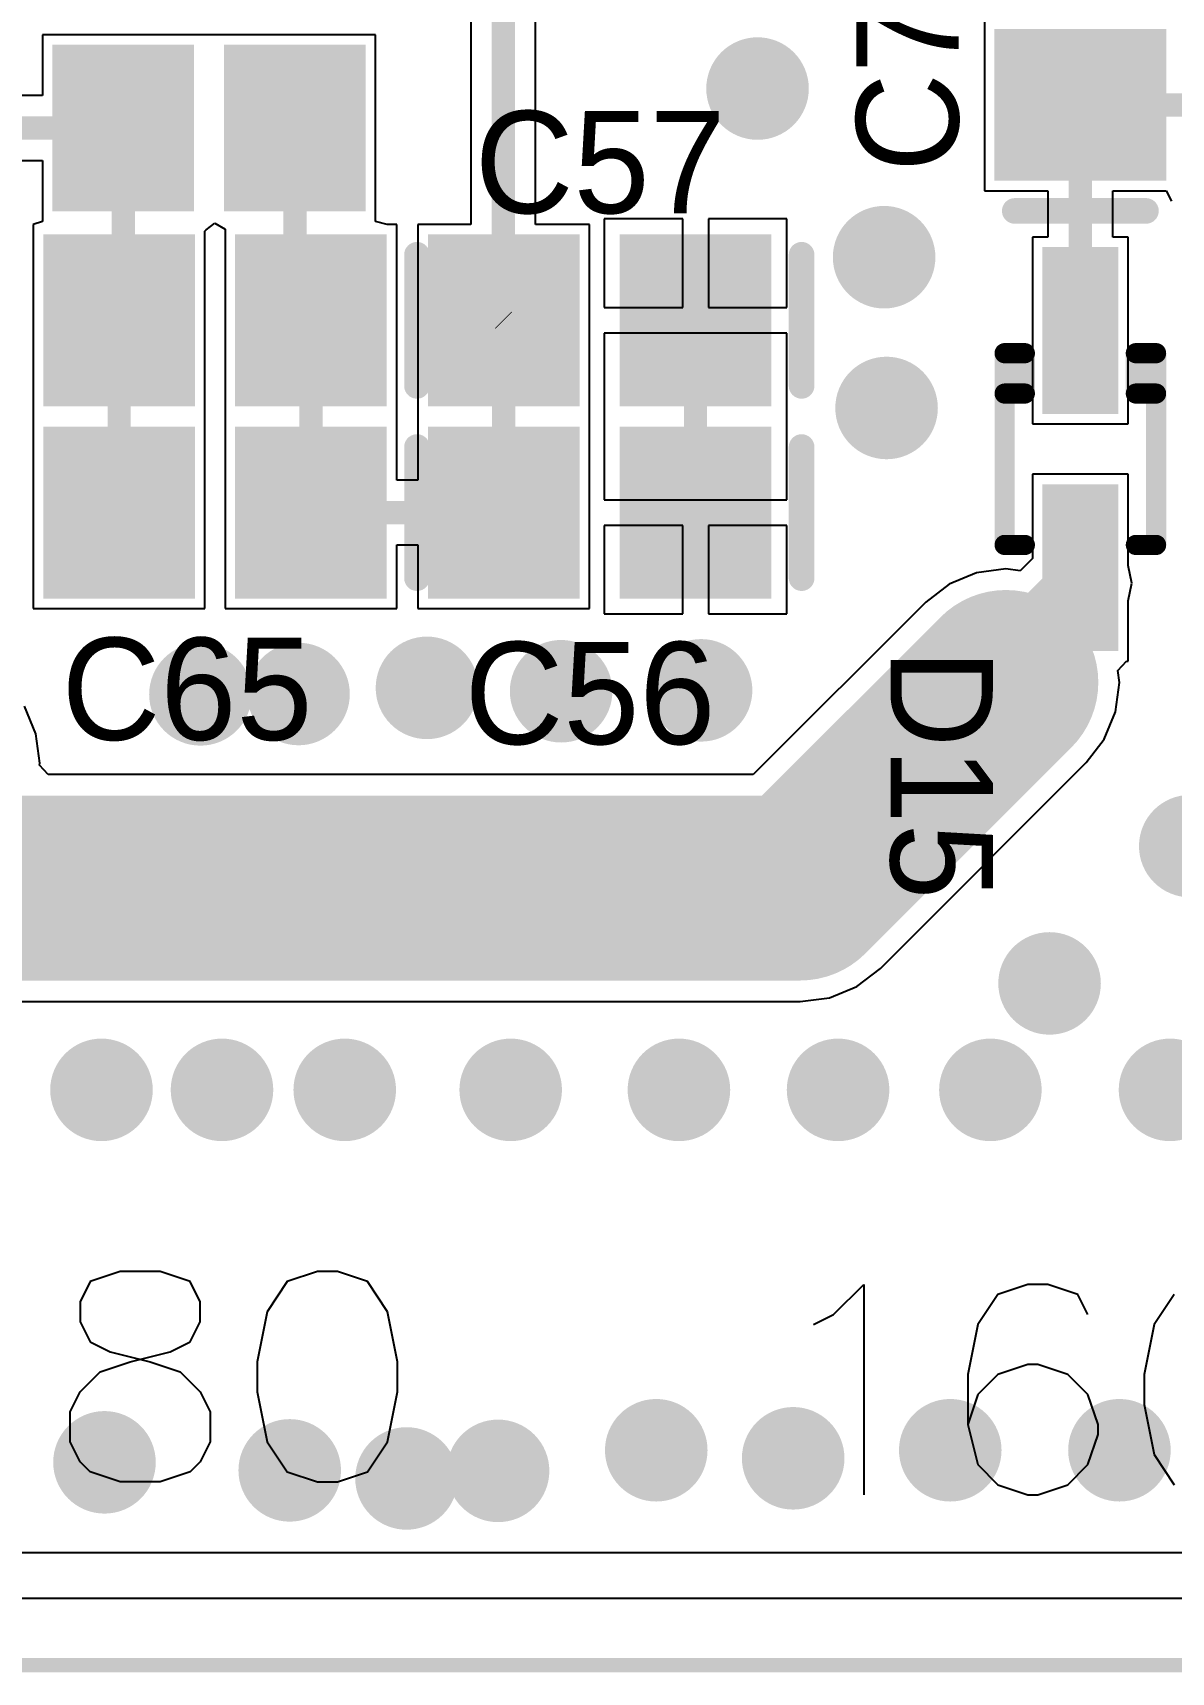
# Model space of a CAD drawing. Header units: millimetres. Extents: x 0 to 7.36, y -3.03 to 0.
# Drawn here: x 4.15 to 4.594, y -3.034 to -2.395 of the extents above; entities that cross this region are included whole.
import ezdxf

# ---------------------------------------------------------------- set-up
doc = ezdxf.new("R2010")
doc.units = ezdxf.units.MM
doc.header["$MEASUREMENT"] = 0
for name, color, linetype in [('BottomLayer', 5, 'Continuous'), ('KeepOutLayer', 6, 'Continuous'), ('MultiLayer', 9, 'Continuous'), ('TopLayer', 1, 'Continuous'), ('TopOverlay', 2, 'Continuous'), ('TopPaste', 8, 'Continuous'), ('TopSolder', 216, 'Continuous'), ('ViaHoleLayer', 16, 'Continuous')]:
    doc.layers.add(name, color=color, linetype=linetype)

# ---------------------------------------------------------------- blocks, each defined once
blk = doc.blocks.new('CAP_0805_70')
at = {"layer": 'TopLayer'}
for points in [[(-0.05511, -0.02953), (-0.00393, -0.02953), (-0.05511, 0.02953), (-0.00393, 0.02953)], [(0.0197, -0.02953), (0.07088, -0.02953), (0.0197, 0.02953), (0.07088, 0.02953)]]:
    blk.add_solid(points, dxfattribs=at)
at = {"layer": 'TopOverlay', "const_width": 0.01}
blk.add_lwpolyline([(-0.07088, 0.02557), (-0.07088, -0.02557)], dxfattribs=at)
at = {"layer": 'TopOverlay', "const_width": 0.005}
for points in [[(-0.07338, 0.02557, 1), (-0.06838, 0.02557, 1)], [(-0.07338, -0.02557, 1), (-0.06838, -0.02557, 1)]]:
    blk.add_lwpolyline(points, format="xyb", close=True, dxfattribs=at)
at = {"layer": 'TopPaste'}
for points in [[(-0.05511, -0.02953), (-0.00393, -0.02953), (-0.05511, 0.02953), (-0.00393, 0.02953)], [(0.0197, -0.02953), (0.07088, -0.02953), (0.0197, 0.02953), (0.07088, 0.02953)]]:
    blk.add_solid(points, dxfattribs=at)
at = {"layer": 'TopSolder'}
for points in [[(-0.05911, -0.03353), (0.00007, -0.03353), (-0.05911, 0.03353), (0.00007, 0.03353)], [(0.0157, -0.03353), (0.07488, -0.03353), (0.0157, 0.03353), (0.07488, 0.03353)]]:
    blk.add_solid(points, dxfattribs=at)
blk = doc.blocks.new('CAP_0805_72')
at = {"layer": 'TopLayer'}
for points in [[(-0.05511, -0.02953), (-0.00393, -0.02953), (-0.05511, 0.02953), (-0.00393, 0.02953)], [(0.0197, -0.02953), (0.07088, -0.02953), (0.0197, 0.02953), (0.07088, 0.02953)]]:
    blk.add_solid(points, dxfattribs=at)
at = {"layer": 'TopOverlay', "const_width": 0.01}
blk.add_lwpolyline([(-0.07088, 0.02557), (-0.07088, -0.02557)], dxfattribs=at)
at = {"layer": 'TopOverlay', "const_width": 0.005}
for points in [[(-0.07338, 0.02557, 1), (-0.06838, 0.02557, 1)], [(-0.07338, -0.02557, 1), (-0.06838, -0.02557, 1)]]:
    blk.add_lwpolyline(points, format="xyb", close=True, dxfattribs=at)
at = {"layer": 'TopPaste'}
for points in [[(-0.05511, -0.02953), (-0.00393, -0.02953), (-0.05511, 0.02953), (-0.00393, 0.02953)], [(0.0197, -0.02953), (0.07088, -0.02953), (0.0197, 0.02953), (0.07088, 0.02953)]]:
    blk.add_solid(points, dxfattribs=at)
at = {"layer": 'TopSolder'}
for points in [[(-0.05911, -0.03353), (0.00007, -0.03353), (-0.05911, 0.03353), (0.00007, 0.03353)], [(0.0157, -0.03353), (0.07488, -0.03353), (0.0157, 0.03353), (0.07488, 0.03353)]]:
    blk.add_solid(points, dxfattribs=at)
blk = doc.blocks.new('CAP_0805_73')
at = {"layer": 'TopLayer'}
for points in [[(-0.05511, -0.02953), (-0.00393, -0.02953), (-0.05511, 0.02953), (-0.00393, 0.02953)], [(0.0197, -0.02953), (0.07088, -0.02953), (0.0197, 0.02953), (0.07088, 0.02953)]]:
    blk.add_solid(points, dxfattribs=at)
at = {"layer": 'TopOverlay', "const_width": 0.01}
blk.add_lwpolyline([(-0.07088, 0.02557), (-0.07088, -0.02557)], dxfattribs=at)
at = {"layer": 'TopOverlay', "const_width": 0.005}
for points in [[(-0.07338, 0.02557, 1), (-0.06838, 0.02557, 1)], [(-0.07338, -0.02557, 1), (-0.06838, -0.02557, 1)]]:
    blk.add_lwpolyline(points, format="xyb", close=True, dxfattribs=at)
at = {"layer": 'TopPaste'}
for points in [[(-0.05511, -0.02953), (-0.00393, -0.02953), (-0.05511, 0.02953), (-0.00393, 0.02953)], [(0.0197, -0.02953), (0.07088, -0.02953), (0.0197, 0.02953), (0.07088, 0.02953)]]:
    blk.add_solid(points, dxfattribs=at)
at = {"layer": 'TopSolder'}
for points in [[(-0.05911, -0.03353), (0.00007, -0.03353), (-0.05911, 0.03353), (0.00007, 0.03353)], [(0.0157, -0.03353), (0.07488, -0.03353), (0.0157, 0.03353), (0.07488, 0.03353)]]:
    blk.add_solid(points, dxfattribs=at)
blk = doc.blocks.new('SOD_323_213')
at = {"layer": 'TopLayer'}
for points in [[(-0.0748, -0.01083), (-0.01772, -0.01083), (-0.0748, 0.01083), (-0.01772, 0.01083)], [(0.01772, -0.01083), (0.0748, -0.01083), (0.01772, 0.01083), (0.0748, 0.01083)]]:
    blk.add_solid(points, dxfattribs=at)
at = {"layer": 'TopOverlay', "const_width": 0.00787}
for points in [[(-0.0374, 0.02953), (0.0374, 0.02953)], [(-0.0374, 0.02953), (-0.0374, 0.02165)], [(0.02165, 0.02953), (0.02165, 0.02165)], [(0.0374, 0.02953), (0.0374, 0.02165)], [(0.02165, 0.02165), (0.0374, 0.02165)], [(-0.0374, -0.02165), (-0.0374, -0.02953)], [(0.02165, -0.02165), (0.0374, -0.02165)], [(0.02165, -0.02165), (0.02165, -0.02953)], [(0.0374, -0.02165), (0.0374, -0.02953)], [(-0.0374, -0.02953), (0.0374, -0.02953)]]:
    blk.add_lwpolyline(points, dxfattribs=at)
at = {"layer": 'TopOverlay', "const_width": 0.00394}
for points in [[(-0.03937, 0.02953, 1), (-0.03543, 0.02953, 1)], [(-0.03937, 0.02953, 1), (-0.03543, 0.02953, 1)], [(0.01969, 0.02953, 1), (0.02362, 0.02953, 1)], [(0.03543, 0.02953, 1), (0.03937, 0.02953, 1)], [(0.03543, 0.02953, 1), (0.03937, 0.02953, 1)], [(-0.03937, 0.02165, 1), (-0.03543, 0.02165, 1)], [(0.01969, 0.02165, 1), (0.02362, 0.02165, 1)], [(0.01969, 0.02165, 1), (0.02362, 0.02165, 1)], [(0.03543, 0.02165, 1), (0.03937, 0.02165, 1)], [(0.03543, 0.02165, 1), (0.03937, 0.02165, 1)], [(-0.03937, -0.02165, 1), (-0.03543, -0.02165, 1)], [(0.01969, -0.02165, 1), (0.02362, -0.02165, 1)], [(0.01969, -0.02165, 1), (0.02362, -0.02165, 1)], [(0.03543, -0.02165, 1), (0.03937, -0.02165, 1)], [(0.03543, -0.02165, 1), (0.03937, -0.02165, 1)], [(-0.03937, -0.02953, 1), (-0.03543, -0.02953, 1)], [(-0.03937, -0.02953, 1), (-0.03543, -0.02953, 1)], [(0.01969, -0.02953, 1), (0.02362, -0.02953, 1)], [(0.03543, -0.02953, 1), (0.03937, -0.02953, 1)], [(0.03543, -0.02953, 1), (0.03937, -0.02953, 1)]]:
    blk.add_lwpolyline(points, format="xyb", close=True, dxfattribs=at)
at = {"layer": 'TopPaste'}
for points in [[(-0.0748, -0.01083), (-0.01772, -0.01083), (-0.0748, 0.01083), (-0.01772, 0.01083)], [(0.01772, -0.01083), (0.0748, -0.01083), (0.01772, 0.01083), (0.0748, 0.01083)]]:
    blk.add_solid(points, dxfattribs=at)
at = {"layer": 'TopSolder'}
for points in [[(-0.0788, -0.01483), (-0.01372, -0.01483), (-0.0788, 0.01483), (-0.01372, 0.01483)], [(0.01372, -0.01483), (0.0788, -0.01483), (0.01372, 0.01483), (0.0788, 0.01483)]]:
    blk.add_solid(points, dxfattribs=at)
blk = doc.blocks.new('CAP_0805_216')
at = {"layer": 'TopLayer'}
for points in [[(-0.05511, -0.02953), (-0.00393, -0.02953), (-0.05511, 0.02953), (-0.00393, 0.02953)], [(0.0197, -0.02953), (0.07088, -0.02953), (0.0197, 0.02953), (0.07088, 0.02953)]]:
    blk.add_solid(points, dxfattribs=at)
at = {"layer": 'TopOverlay', "const_width": 0.01}
blk.add_lwpolyline([(-0.07088, 0.02557), (-0.07088, -0.02557)], dxfattribs=at)
at = {"layer": 'TopOverlay', "const_width": 0.005}
for points in [[(-0.07338, 0.02557, 1), (-0.06838, 0.02557, 1)], [(-0.07338, -0.02557, 1), (-0.06838, -0.02557, 1)]]:
    blk.add_lwpolyline(points, format="xyb", close=True, dxfattribs=at)
at = {"layer": 'TopPaste'}
for points in [[(-0.05511, -0.02953), (-0.00393, -0.02953), (-0.05511, 0.02953), (-0.00393, 0.02953)], [(0.0197, -0.02953), (0.07088, -0.02953), (0.0197, 0.02953), (0.07088, 0.02953)]]:
    blk.add_solid(points, dxfattribs=at)
at = {"layer": 'TopSolder'}
for points in [[(-0.05911, -0.03353), (0.00007, -0.03353), (-0.05911, 0.03353), (0.00007, 0.03353)], [(0.0157, -0.03353), (0.07488, -0.03353), (0.0157, 0.03353), (0.07488, 0.03353)]]:
    blk.add_solid(points, dxfattribs=at)
blk = doc.blocks.new('CAP_0805_262')
at = {"layer": 'TopLayer'}
for points in [[(-0.05511, -0.02953), (-0.00393, -0.02953), (-0.05511, 0.02953), (-0.00393, 0.02953)], [(0.0197, -0.02953), (0.07088, -0.02953), (0.0197, 0.02953), (0.07088, 0.02953)]]:
    blk.add_solid(points, dxfattribs=at)
at = {"layer": 'TopOverlay', "const_width": 0.01}
blk.add_lwpolyline([(-0.07088, 0.02557), (-0.07088, -0.02557)], dxfattribs=at)
at = {"layer": 'TopOverlay', "const_width": 0.005}
for points in [[(-0.07338, 0.02557, 1), (-0.06838, 0.02557, 1)], [(-0.07338, -0.02557, 1), (-0.06838, -0.02557, 1)]]:
    blk.add_lwpolyline(points, format="xyb", close=True, dxfattribs=at)
at = {"layer": 'TopPaste'}
for points in [[(-0.05511, -0.02953), (-0.00393, -0.02953), (-0.05511, 0.02953), (-0.00393, 0.02953)], [(0.0197, -0.02953), (0.07088, -0.02953), (0.0197, 0.02953), (0.07088, 0.02953)]]:
    blk.add_solid(points, dxfattribs=at)
at = {"layer": 'TopSolder'}
for points in [[(-0.05911, -0.03353), (0.00007, -0.03353), (-0.05911, 0.03353), (0.00007, 0.03353)], [(0.0157, -0.03353), (0.07488, -0.03353), (0.0157, 0.03353), (0.07488, 0.03353)]]:
    blk.add_solid(points, dxfattribs=at)
blk = doc.blocks.new('IND_0805_264')
at = {"layer": 'TopLayer'}
for points in [[(-0.05709, -0.02854), (-0.00984, -0.02854), (-0.05709, 0.02854), (-0.00984, 0.02854)], [(0.00984, -0.02854), (0.05709, -0.02854), (0.00984, 0.02854), (0.05709, 0.02854)]]:
    blk.add_solid(points, dxfattribs=at)
at = {"layer": 'TopPaste'}
for points in [[(-0.05709, -0.02854), (-0.00984, -0.02854), (-0.05709, 0.02854), (-0.00984, 0.02854)], [(0.00984, -0.02854), (0.05709, -0.02854), (0.00984, 0.02854), (0.05709, 0.02854)]]:
    blk.add_solid(points, dxfattribs=at)
at = {"layer": 'TopSolder'}
for points in [[(-0.06109, -0.03254), (-0.00584, -0.03254), (-0.06109, 0.03254), (-0.00584, 0.03254)], [(0.00584, -0.03254), (0.06109, -0.03254), (0.00584, 0.03254), (0.06109, 0.03254)]]:
    blk.add_solid(points, dxfattribs=at)

msp = doc.modelspace()

# ---------------------------------------------------------------- linework, layer by layer
at = {"layer": 'BottomLayer'}
msp.add_line((7.35137, -2.98764), (0.04957, -2.98764), dxfattribs=at)
at = {"layer": 'BottomLayer', "const_width": 0.02}
for points in [[(4.42312, -2.41649, 1), (4.44312, -2.41649, 1)], [(4.47249, -2.48228, 1), (4.49249, -2.48228, 1)], [(4.47344, -2.54109, 1), (4.49344, -2.54109, 1)], [(4.20585, -2.65281, 1), (4.22585, -2.65281, 1)], [(4.24411, -2.65267, 1), (4.26411, -2.65267, 1)], [(4.2942, -2.65027, 1), (4.3142, -2.65027, 1)], [(4.34652, -2.65159, 1), (4.36652, -2.65159, 1)], [(4.4011, -2.65124, 1), (4.4211, -2.65124, 1)], [(4.59188, -2.712, 1), (4.61188, -2.712, 1)], [(4.53701, -2.76556, 1), (4.55701, -2.76556, 1)], [(4.16726, -2.80709, 1), (4.18726, -2.80709, 1)], [(4.21426, -2.80709, 1), (4.23426, -2.80709, 1)], [(4.26213, -2.80709, 1), (4.28213, -2.80709, 1)], [(4.32685, -2.80709, 1), (4.34685, -2.80709, 1)], [(4.39246, -2.80709, 1), (4.41246, -2.80709, 1)], [(4.45453, -2.80709, 1), (4.47453, -2.80709, 1)], [(4.51393, -2.80709, 1), (4.53393, -2.80709, 1)], [(4.58398, -2.80709, 1), (4.60398, -2.80709, 1)], [(4.38362, -2.94767, 1), (4.40362, -2.94767, 1)], [(4.49828, -2.94767, 1), (4.51828, -2.94767, 1)], [(4.56426, -2.94767, 1), (4.58426, -2.94767, 1)], [(4.16843, -2.95238, 1), (4.18843, -2.95238, 1)], [(4.43702, -2.95081, 1), (4.45702, -2.95081, 1)], [(4.24068, -2.95552, 1), (4.26068, -2.95552, 1)], [(4.28623, -2.95867, 1), (4.30623, -2.95867, 1)], [(4.32193, -2.95571, 1), (4.34193, -2.95571, 1)]]:
    msp.add_lwpolyline(points, format="xyb", close=True, dxfattribs=at)
at = {"layer": 'KeepOutLayer'}
for const_width in [0.00551, 0.005]:
    msp.add_lwpolyline([(0, -3.0315), (7.3622, -3.0315)], dxfattribs=dict(at, const_width=const_width))
at = {"layer": 'MultiLayer', "const_width": 0.02}
for points in [[(4.42312, -2.41649, 1), (4.44312, -2.41649, 1)], [(4.47249, -2.48228, 1), (4.49249, -2.48228, 1)], [(4.47344, -2.54109, 1), (4.49344, -2.54109, 1)], [(4.20585, -2.65281, 1), (4.22585, -2.65281, 1)], [(4.24411, -2.65267, 1), (4.26411, -2.65267, 1)], [(4.2942, -2.65027, 1), (4.3142, -2.65027, 1)], [(4.34652, -2.65159, 1), (4.36652, -2.65159, 1)], [(4.4011, -2.65124, 1), (4.4211, -2.65124, 1)], [(4.59188, -2.712, 1), (4.61188, -2.712, 1)], [(4.53701, -2.76556, 1), (4.55701, -2.76556, 1)], [(4.16726, -2.80709, 1), (4.18726, -2.80709, 1)], [(4.21426, -2.80709, 1), (4.23426, -2.80709, 1)], [(4.26213, -2.80709, 1), (4.28213, -2.80709, 1)], [(4.32685, -2.80709, 1), (4.34685, -2.80709, 1)], [(4.39246, -2.80709, 1), (4.41246, -2.80709, 1)], [(4.45453, -2.80709, 1), (4.47453, -2.80709, 1)], [(4.51393, -2.80709, 1), (4.53393, -2.80709, 1)], [(4.58398, -2.80709, 1), (4.60398, -2.80709, 1)], [(4.38362, -2.94767, 1), (4.40362, -2.94767, 1)], [(4.49828, -2.94767, 1), (4.51828, -2.94767, 1)], [(4.56426, -2.94767, 1), (4.58426, -2.94767, 1)], [(4.16843, -2.95238, 1), (4.18843, -2.95238, 1)], [(4.43702, -2.95081, 1), (4.45702, -2.95081, 1)], [(4.24068, -2.95552, 1), (4.26068, -2.95552, 1)], [(4.28623, -2.95867, 1), (4.30623, -2.95867, 1)], [(4.32193, -2.95571, 1), (4.34193, -2.95571, 1)]]:
    msp.add_lwpolyline(points, format="xyb", close=True, dxfattribs=at)
at = {"layer": 'TopLayer'}
for p, q in [((4.3213, -2.36517), (4.3213, -2.4695)), ((4.34659, -2.4695), (4.34659, -2.36517)), ((4.52161, -2.3894), (4.52161, -2.45633)), ((4.2162, -2.39548), (4.15427, -2.39548)), ((4.15427, -2.39548), (4.15427, -2.41925)), ((4.21726, -2.39548), (4.2162, -2.39548)), ((4.2212, -2.39548), (4.21726, -2.39548)), ((4.22226, -2.39548), (4.2212, -2.39548)), ((4.28419, -2.39548), (4.22226, -2.39548)), ((4.28419, -2.46831), (4.28419, -2.39548)), ((4.15427, -2.41925), (4.14634, -2.41925)), ((4.14634, -2.44454), (4.15427, -2.44454)), ((4.15427, -2.44454), (4.15427, -2.46831)), ((4.52161, -2.45633), (4.54637, -2.45633)), ((4.54637, -2.45633), (4.54637, -2.47444)), ((4.57166, -2.47444), (4.57166, -2.45633)), ((4.57166, -2.45633), (4.59242, -2.45633)), ((4.59242, -2.45633), (4.5945, -2.46047)), ((4.15427, -2.46831), (4.15067, -2.4695)), ((4.2887, -2.4695), (4.28419, -2.46831)), ((4.40394, -2.46737), (4.37335, -2.46737)), ((4.37335, -2.46737), (4.37335, -2.5019)), ((4.40394, -2.5019), (4.40394, -2.46737)), ((4.44453, -2.46737), (4.41394, -2.46737)), ((4.41394, -2.46737), (4.41394, -2.5019)), ((4.44453, -2.5019), (4.44453, -2.46737)), ((4.15067, -2.4695), (4.15067, -2.5443)), ((4.2176, -2.47208), (4.2181, -2.47157)), ((4.2176, -2.5443), (4.2176, -2.47208)), ((4.2181, -2.47157), (4.22149, -2.46902)), ((4.22149, -2.46902), (4.22548, -2.47133)), ((4.22548, -2.47133), (4.22548, -2.5443)), ((4.29241, -2.4695), (4.2887, -2.4695)), ((4.29241, -2.5443), (4.29241, -2.4695)), ((4.3213, -2.4695), (4.30067, -2.4695)), ((4.30067, -2.4695), (4.30067, -2.5443)), ((4.3676, -2.4695), (4.34659, -2.4695)), ((4.3676, -2.5443), (4.3676, -2.4695)), ((4.54637, -2.47444), (4.54032, -2.47444)), ((4.54032, -2.47444), (4.54032, -2.54728)), ((4.57772, -2.47444), (4.57166, -2.47444)), ((4.57772, -2.54728), (4.57772, -2.47444)), ((4.37335, -2.5019), (4.40394, -2.5019)), ((4.41394, -2.5019), (4.44453, -2.5019)), ((4.40894, -2.5119), (4.37335, -2.5119)), ((4.37335, -2.5119), (4.37335, -2.54643)), ((4.44453, -2.5119), (4.40894, -2.5119)), ((4.44453, -2.54643), (4.44453, -2.5119)), ((4.15067, -2.5443), (4.15067, -2.5443)), ((4.15067, -2.5443), (4.15067, -2.5445)), ((4.15067, -2.5445), (4.15067, -2.5445)), ((4.15067, -2.5445), (4.15067, -2.6193)), ((4.2176, -2.5445), (4.2176, -2.5443)), ((4.2176, -2.5443), (4.2176, -2.5443)), ((4.2176, -2.6193), (4.2176, -2.5445)), ((4.2176, -2.5445), (4.2176, -2.5445)), ((4.22548, -2.5443), (4.22548, -2.5443)), ((4.22548, -2.5443), (4.22548, -2.5445)), ((4.22548, -2.5445), (4.22548, -2.5445)), ((4.22548, -2.5445), (4.22548, -2.6193)), ((4.29241, -2.5445), (4.29241, -2.5443)), ((4.29241, -2.5443), (4.29241, -2.5443)), ((4.29241, -2.56925), (4.29241, -2.5445)), ((4.29241, -2.5445), (4.29241, -2.5445)), ((4.30067, -2.5443), (4.30067, -2.5443)), ((4.30067, -2.5443), (4.30067, -2.5445)), ((4.30067, -2.5445), (4.30067, -2.5445)), ((4.30067, -2.5445), (4.30067, -2.56925)), ((4.3676, -2.5445), (4.3676, -2.5443)), ((4.3676, -2.5443), (4.3676, -2.5443)), ((4.3676, -2.6193), (4.3676, -2.5445)), ((4.3676, -2.5445), (4.3676, -2.5445)), ((4.37335, -2.54643), (4.37335, -2.5769)), ((4.44453, -2.5769), (4.44453, -2.54643)), ((4.54032, -2.54728), (4.57772, -2.54728)), ((4.30067, -2.56925), (4.29241, -2.56925)), ((4.57772, -2.56696), (4.54032, -2.56696)), ((4.54032, -2.56696), (4.54032, -2.5998)), ((4.57772, -2.6026), (4.57772, -2.56696)), ((4.37335, -2.5769), (4.40894, -2.5769)), ((4.40894, -2.5769), (4.44453, -2.5769)), ((4.40394, -2.5869), (4.37335, -2.5869)), ((4.37335, -2.5869), (4.37335, -2.62143)), ((4.40394, -2.62143), (4.40394, -2.5869)), ((4.44453, -2.5869), (4.41394, -2.5869)), ((4.41394, -2.5869), (4.41394, -2.62143)), ((4.44453, -2.62143), (4.44453, -2.5869)), ((4.29241, -2.6193), (4.29241, -2.59454)), ((4.29241, -2.59454), (4.30067, -2.59454)), ((4.30067, -2.59454), (4.30067, -2.6193)), ((4.54032, -2.5998), (4.53554, -2.60457)), ((4.57909, -2.60948), (4.57772, -2.6026)), ((4.51854, -2.60535), (4.50787, -2.60977)), ((4.53, -2.60384), (4.51854, -2.60535)), ((4.53554, -2.60457), (4.53, -2.60384)), ((4.50787, -2.60977), (4.4987, -2.61681)), ((4.57772, -2.61637), (4.57909, -2.60948)), ((4.15067, -2.6193), (4.2176, -2.6193)), ((4.22548, -2.6193), (4.29241, -2.6193)), ((4.30067, -2.6193), (4.3676, -2.6193)), ((4.37335, -2.62143), (4.40394, -2.62143)), ((4.41394, -2.62143), (4.44453, -2.62143)), ((4.4987, -2.61681), (4.43138, -2.68413)), ((4.57772, -2.6398), (4.57772, -2.61637)), ((4.57368, -2.64356), (4.57698, -2.6398)), ((4.57698, -2.6398), (4.57772, -2.6398)), ((4.57428, -2.64812), (4.57368, -2.64356)), ((4.57277, -2.65958), (4.57428, -2.64812)), ((4.15171, -2.66815), (4.14729, -2.65747)), ((4.56835, -2.67026), (4.57277, -2.65958)), ((4.15322, -2.67961), (4.15171, -2.66815)), ((4.56131, -2.67943), (4.56835, -2.67026)), ((4.48102, -2.75971), (4.56131, -2.67943)), ((4.15312, -2.68037), (4.15322, -2.67961)), ((4.15641, -2.68413), (4.15312, -2.68037)), ((4.43138, -2.68413), (4.15641, -2.68413)), ((4.47185, -2.76675), (4.48102, -2.75971)), ((4.46118, -2.77117), (4.47185, -2.76675)), ((1.23348, -2.77268), (4.44972, -2.77268)), ((4.44972, -2.77268), (4.46118, -2.77117)), ((7.33622, -3.00551), (0.02598, -3.00551))]:
    msp.add_line(p, q, dxfattribs=at)
for points, const_width in [([(4.33394, -2.5067), (4.33394, -2.3317)], 0.00906), ([(4.55902, -2.42287), (4.62959, -2.42287)], 0.00906), ([(4.55902, -2.52287), (4.55902, -2.42287)], 0.00906), ([(4.10894, -2.4319), (4.18576, -2.4319)], 0.00906), ([(4.18576, -2.50527), (4.18576, -2.4319)], 0.00906), ([(4.25269, -2.50065), (4.25269, -2.4319)], 0.00906), ([(4.25269, -2.50065), (4.25894, -2.5069)], 0.00906), ([(4.18414, -2.5069), (4.18576, -2.50527)], 0.00906), ([(4.18414, -2.5819), (4.18414, -2.5069)], 0.00906), ([(4.25894, -2.5819), (4.25894, -2.5069)], 0.00906), ([(4.33394, -2.5067), (4.33414, -2.5069)], 0.00906), ([(4.33414, -2.5819), (4.33414, -2.5069)], 0.00906), ([(4.40894, -2.5819), (4.40894, -2.5069)], 0.00906), ([(4.25894, -2.5819), (4.33414, -2.5819)], 0.00906), ([(4.52519, -2.64331), (4.55902, -2.60948)], 0.02362), ([(4.44972, -2.72841), (4.53, -2.64812)], 0.07205), ([(4.52519, -2.64331), (4.53, -2.64812)], 0.02362), ([(4.06015, -2.72841), (4.44972, -2.72841)], 0.07205)]:
    msp.add_lwpolyline(points, dxfattribs=dict(at, const_width=const_width))
for points, const_width in [([(4.42312, -2.41649, 1), (4.44312, -2.41649, 1)], 0.02), ([(4.55675, -2.42287, 1), (4.56128, -2.42287, 1)], 0.00453), ([(4.55675, -2.42287, 1), (4.56128, -2.42287, 1)], 0.00453), ([(4.1835, -2.4319, 1), (4.18803, -2.4319, 1)], 0.00453), ([(4.1835, -2.4319, 1), (4.18803, -2.4319, 1)], 0.00453), ([(4.25043, -2.4319, 1), (4.25496, -2.4319, 1)], 0.00453), ([(4.47249, -2.48228, 1), (4.49249, -2.48228, 1)], 0.02), ([(4.25043, -2.50065, 1), (4.25496, -2.50065, 1)], 0.00453), ([(4.25043, -2.50065, 1), (4.25496, -2.50065, 1)], 0.00453), ([(4.18187, -2.5069, 1), (4.1864, -2.5069, 1)], 0.00453), ([(4.18187, -2.5069, 1), (4.1864, -2.5069, 1)], 0.00453), ([(4.1835, -2.50527, 1), (4.18803, -2.50527, 1)], 0.00453), ([(4.1835, -2.50527, 1), (4.18803, -2.50527, 1)], 0.00453), ([(4.25668, -2.5069, 1), (4.2612, -2.5069, 1)], 0.00453), ([(4.25668, -2.5069, 1), (4.2612, -2.5069, 1)], 0.00453), ([(4.33168, -2.5067, 1), (4.3362, -2.5067, 1)], 0.00453), ([(4.33168, -2.5067, 1), (4.3362, -2.5067, 1)], 0.00453), ([(4.33187, -2.5069, 1), (4.3364, -2.5069, 1)], 0.00453), ([(4.33187, -2.5069, 1), (4.3364, -2.5069, 1)], 0.00453), ([(4.40668, -2.5069, 1), (4.4112, -2.5069, 1)], 0.00453), ([(4.55675, -2.52287, 1), (4.56128, -2.52287, 1)], 0.00453), ([(4.47344, -2.54109, 1), (4.49344, -2.54109, 1)], 0.02), ([(4.18187, -2.5819, 1), (4.1864, -2.5819, 1)], 0.00453), ([(4.25668, -2.5819, 1), (4.2612, -2.5819, 1)], 0.00453), ([(4.25668, -2.5819, 1), (4.2612, -2.5819, 1)], 0.00453), ([(4.33187, -2.5819, 1), (4.3364, -2.5819, 1)], 0.00453), ([(4.33187, -2.5819, 1), (4.3364, -2.5819, 1)], 0.00453), ([(4.40668, -2.5819, 1), (4.4112, -2.5819, 1)], 0.00453), ([(4.55311, -2.60948, 1), (4.56492, -2.60948, 1)], 0.01181), ([(4.51199, -2.64812, 1), (4.54802, -2.64812, 1)], 0.03602), ([(4.20585, -2.65281, 1), (4.22585, -2.65281, 1)], 0.02), ([(4.24411, -2.65267, 1), (4.26411, -2.65267, 1)], 0.02), ([(4.2942, -2.65027, 1), (4.3142, -2.65027, 1)], 0.02), ([(4.34652, -2.65159, 1), (4.36652, -2.65159, 1)], 0.02), ([(4.4011, -2.65124, 1), (4.4211, -2.65124, 1)], 0.02), ([(4.51929, -2.64331, 1), (4.5311, -2.64331, 1)], 0.01181), ([(4.51929, -2.64331, 1), (4.5311, -2.64331, 1)], 0.01181), ([(4.5241, -2.64812, 1), (4.53591, -2.64812, 1)], 0.01181), ([(4.59188, -2.712, 1), (4.61188, -2.712, 1)], 0.02), ([(4.4317, -2.72841, 1), (4.46773, -2.72841, 1)], 0.03602), ([(4.4317, -2.72841, 1), (4.46773, -2.72841, 1)], 0.03602), ([(4.53701, -2.76556, 1), (4.55701, -2.76556, 1)], 0.02), ([(4.16726, -2.80709, 1), (4.18726, -2.80709, 1)], 0.02), ([(4.21426, -2.80709, 1), (4.23426, -2.80709, 1)], 0.02), ([(4.26213, -2.80709, 1), (4.28213, -2.80709, 1)], 0.02), ([(4.32685, -2.80709, 1), (4.34685, -2.80709, 1)], 0.02), ([(4.39246, -2.80709, 1), (4.41246, -2.80709, 1)], 0.02), ([(4.45453, -2.80709, 1), (4.47453, -2.80709, 1)], 0.02), ([(4.51393, -2.80709, 1), (4.53393, -2.80709, 1)], 0.02), ([(4.58398, -2.80709, 1), (4.60398, -2.80709, 1)], 0.02), ([(4.38362, -2.94767, 1), (4.40362, -2.94767, 1)], 0.02), ([(4.49828, -2.94767, 1), (4.51828, -2.94767, 1)], 0.02), ([(4.56426, -2.94767, 1), (4.58426, -2.94767, 1)], 0.02), ([(4.16843, -2.95238, 1), (4.18843, -2.95238, 1)], 0.02), ([(4.43702, -2.95081, 1), (4.45702, -2.95081, 1)], 0.02), ([(4.24068, -2.95552, 1), (4.26068, -2.95552, 1)], 0.02), ([(4.28623, -2.95867, 1), (4.30623, -2.95867, 1)], 0.02), ([(4.32193, -2.95571, 1), (4.34193, -2.95571, 1)], 0.02)]:
    msp.add_lwpolyline(points, format="xyb", close=True, dxfattribs=dict(at, const_width=const_width))
at = {"layer": 'TopOverlay'}
for p, q in [((4.17281, -2.8819), (4.1689, -2.88971)), ((4.18452, -2.878), (4.17281, -2.8819)), ((4.20014, -2.878), (4.18452, -2.878)), ((4.21186, -2.8819), (4.20014, -2.878)), ((4.21576, -2.88971), (4.21186, -2.8819)), ((4.24974, -2.8819), (4.24193, -2.89362)), ((4.26145, -2.878), (4.24974, -2.8819)), ((4.26926, -2.878), (4.26145, -2.878)), ((4.28098, -2.8819), (4.26926, -2.878)), ((4.28878, -2.89362), (4.28098, -2.8819)), ((4.46281, -2.89471), (4.47452, -2.883)), ((4.47452, -2.883), (4.47452, -2.965)), ((4.53856, -2.883), (4.52685, -2.8869)), ((4.54637, -2.883), (4.53856, -2.883)), ((4.55809, -2.8869), (4.54637, -2.883)), ((4.1689, -2.88971), (4.1689, -2.89752)), ((4.21576, -2.89752), (4.21576, -2.88971)), ((4.52685, -2.8869), (4.51904, -2.89862)), ((4.56199, -2.89471), (4.55809, -2.8869)), ((4.59558, -2.8869), (4.58777, -2.89862)), ((4.24193, -2.89362), (4.23802, -2.91314)), ((4.29269, -2.91314), (4.28878, -2.89362)), ((4.455, -2.89862), (4.46281, -2.89471)), ((4.1689, -2.89752), (4.17281, -2.90533)), ((4.21186, -2.90533), (4.21576, -2.89752)), ((4.51904, -2.89862), (4.51514, -2.91814)), ((4.58777, -2.89862), (4.58386, -2.91814)), ((4.17281, -2.90533), (4.18062, -2.90924)), ((4.18062, -2.90924), (4.19624, -2.91314)), ((4.18843, -2.91314), (4.20405, -2.90924)), ((4.20405, -2.90924), (4.21186, -2.90533)), ((4.17671, -2.91705), (4.18843, -2.91314)), ((4.19624, -2.91314), (4.20795, -2.91705)), ((4.23802, -2.91314), (4.23802, -2.92486)), ((4.29269, -2.92486), (4.29269, -2.91314)), ((4.53856, -2.91424), (4.52685, -2.91814)), ((4.54247, -2.91424), (4.53856, -2.91424)), ((4.55418, -2.91814), (4.54247, -2.91424)), ((4.1689, -2.92486), (4.17671, -2.91705)), ((4.20795, -2.91705), (4.21576, -2.92486)), ((4.51514, -2.91814), (4.51514, -2.93767)), ((4.52685, -2.91814), (4.51904, -2.92595)), ((4.56199, -2.92595), (4.55418, -2.91814)), ((4.58386, -2.91814), (4.58386, -2.92986)), ((4.165, -2.93267), (4.1689, -2.92486)), ((4.21576, -2.92486), (4.21967, -2.93267)), ((4.23802, -2.92486), (4.24193, -2.94438)), ((4.28878, -2.94438), (4.29269, -2.92486)), ((4.51904, -2.92595), (4.51514, -2.93767)), ((4.5659, -2.93767), (4.56199, -2.92595)), ((4.165, -2.94438), (4.165, -2.93267)), ((4.21967, -2.93267), (4.21967, -2.94438)), ((4.58386, -2.92986), (4.58777, -2.94938)), ((4.51514, -2.93767), (4.51904, -2.95329)), ((4.56199, -2.95329), (4.5659, -2.94157)), ((4.5659, -2.94157), (4.5659, -2.93767)), ((4.1689, -2.95219), (4.165, -2.94438)), ((4.21967, -2.94438), (4.21576, -2.95219)), ((4.24193, -2.94438), (4.24974, -2.9561)), ((4.28098, -2.9561), (4.28878, -2.94438)), ((4.17281, -2.9561), (4.1689, -2.95219)), ((4.21576, -2.95219), (4.21186, -2.9561)), ((4.51904, -2.95329), (4.52685, -2.9611)), ((4.55418, -2.9611), (4.56199, -2.95329)), ((4.58777, -2.94938), (4.59558, -2.9611)), ((4.18452, -2.96), (4.17281, -2.9561)), ((4.20014, -2.96), (4.18452, -2.96)), ((4.21186, -2.9561), (4.20014, -2.96)), ((4.24974, -2.9561), (4.26145, -2.96)), ((4.26145, -2.96), (4.26926, -2.96)), ((4.26926, -2.96), (4.28098, -2.9561)), ((4.52685, -2.9611), (4.53856, -2.965)), ((4.53856, -2.965), (4.54247, -2.965)), ((4.54247, -2.965), (4.55418, -2.9611))]:
    msp.add_line(p, q, dxfattribs=at)
at = {"layer": 'ViaHoleLayer', "const_width": 0.00956}
for points in [[(4.42834, -2.41649, 1), (4.4379, -2.41649, 1)], [(4.47771, -2.48228, 1), (4.48727, -2.48228, 1)], [(4.47866, -2.54109, 1), (4.48822, -2.54109, 1)], [(4.29942, -2.65027, 1), (4.30899, -2.65027, 1)], [(4.21107, -2.65281, 1), (4.22063, -2.65281, 1)], [(4.24933, -2.65267, 1), (4.25889, -2.65267, 1)], [(4.35174, -2.65159, 1), (4.3613, -2.65159, 1)], [(4.40632, -2.65124, 1), (4.41588, -2.65124, 1)], [(4.5971, -2.712, 1), (4.60666, -2.712, 1)], [(4.54223, -2.76556, 1), (4.55179, -2.76556, 1)], [(4.17248, -2.80709, 1), (4.18204, -2.80709, 1)], [(4.21948, -2.80709, 1), (4.22904, -2.80709, 1)], [(4.26735, -2.80709, 1), (4.27691, -2.80709, 1)], [(4.33207, -2.80709, 1), (4.34163, -2.80709, 1)], [(4.39768, -2.80709, 1), (4.40725, -2.80709, 1)], [(4.45975, -2.80709, 1), (4.46931, -2.80709, 1)], [(4.51915, -2.80709, 1), (4.52871, -2.80709, 1)], [(4.5892, -2.80709, 1), (4.59876, -2.80709, 1)], [(4.38884, -2.94767, 1), (4.3984, -2.94767, 1)], [(4.44224, -2.95081, 1), (4.4518, -2.95081, 1)], [(4.5035, -2.94767, 1), (4.51306, -2.94767, 1)], [(4.56948, -2.94767, 1), (4.57904, -2.94767, 1)], [(4.17364, -2.95238, 1), (4.18321, -2.95238, 1)], [(4.2459, -2.95552, 1), (4.25546, -2.95552, 1)], [(4.32714, -2.95571, 1), (4.33671, -2.95571, 1)], [(4.29145, -2.95867, 1), (4.30101, -2.95867, 1)]]:
    msp.add_lwpolyline(points, format="xyb", close=True, dxfattribs=at)

# ---------------------------------------------------------------- block references
for name, p, rotation in [('CAP_0805_262', (4.55902, -2.39335), 90), ('IND_0805_264', (4.21923, -2.4319), 180), ('CAP_0805_70', (4.22943, -2.5069), 180), ('CAP_0805_72', (4.37943, -2.5069), 180), ('SOD_323_213', (4.55902, -2.55712), 90), ('CAP_0805_216', (4.22943, -2.5819), 180), ('CAP_0805_73', (4.37943, -2.5819), 180)]:
    msp.add_blockref(name, p, dxfattribs=dict(rotation=rotation))

# ---------------------------------------------------------------- texts
at = {"layer": 'TopOverlay'}
for s, rotation, p in [('C73', 90, (4.5115, -2.44907)), ('D15', 270, (4.485, -2.635))]:
    msp.add_text(s, height=0.039894, rotation=rotation, dxfattribs=at).set_placement(p)
for s, p in [('C57', (4.32284, -2.46511)), ('C65', (4.1617, -2.67059)), ('C56', (4.31886, -2.67224))]:
    msp.add_text(s, height=0.039894, dxfattribs=at).set_placement(p)

doc.saveas('drawing.dxf')
